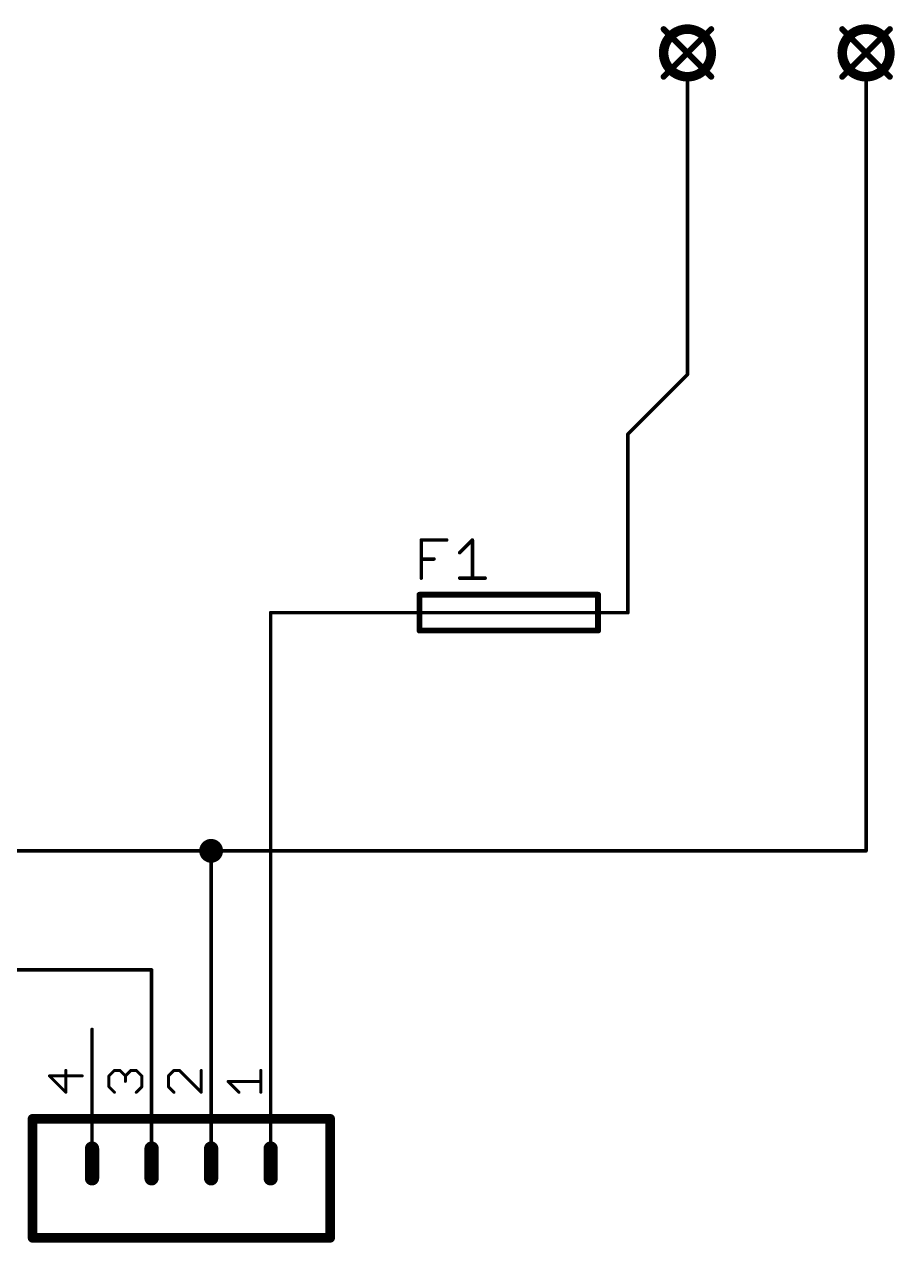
# Model space of a CAD drawing. Extents: x 38 to 196, y 11 to 104.
# Drawn here: x 108.9 to 146, y 13.8 to 65.7 of the extents above; entities that cross this region are included whole.
import ezdxf

# ---------------------------------------------------------------- set-up
doc = ezdxf.new("R2010")
doc.units = 0
for name, color, linetype in [('91', 94, 'CONTINUOUS'), ('94', 14, 'CONTINUOUS'), ('95', 250, 'CONTINUOUS')]:
    doc.layers.add(name, color=color, linetype=linetype)

msp = doc.modelspace()

# ---------------------------------------------------------------- linework, layer by layer
at = {"layer": '91', "const_width": 0.1524}
for points in [[(137.16, 50.8), (137.16, 60.96)], [(144.78, 60.96), (144.78, 30.48)], [(137.16, 50.8), (134.62, 48.26)], [(134.62, 48.26), (134.62, 40.64)], [(124.46, 40.64), (119.38, 40.64)], [(119.38, 40.64), (119.38, 22.86)], [(116.84, 30.48), (40.64, 30.48)], [(144.78, 30.48), (116.84, 30.48)], [(116.84, 22.86), (116.84, 30.48)], [(83.82, 25.4), (114.3, 25.4)], [(114.3, 25.4), (114.3, 22.86)]]:
    msp.add_lwpolyline(points, dxfattribs=at)
at = {"layer": '91'}
for points, const_width in [([(137.1981, 60.96, 1), (137.1219, 60.96)], 0.0762), ([(144.8181, 60.96, 1), (144.7419, 60.96)], 0.0762), ([(137.1219, 50.8, 1), (137.1981, 50.8)], 0.0762), ([(137.1869, 50.7731, 1), (137.1331, 50.8269)], 0.0762), ([(134.6581, 48.26, 1), (134.5819, 48.26)], 0.0762), ([(134.5931, 48.2869, 1), (134.6469, 48.2331)], 0.0762), ([(119.38, 40.6781, 1), (119.38, 40.6019)], 0.0762), ([(119.4181, 40.64, 1), (119.3419, 40.64)], 0.0762), ([(124.46, 40.6019, 1), (124.46, 40.6781)], 0.0762), ([(134.5819, 40.64, 1), (134.6581, 40.64)], 0.0762), ([(116.84, 30.226, 1), (116.84, 30.734, 1), (116.84, 30.226)], 0.508), ([(116.84, 30.5181, 1), (116.84, 30.4419)], 0.0762), ([(116.8781, 30.48, 1), (116.8019, 30.48)], 0.0762), ([(116.84, 30.4419, 1), (116.84, 30.5181)], 0.0762), ([(144.7419, 30.48, 1), (144.8181, 30.48)], 0.0762), ([(144.78, 30.4419, 1), (144.78, 30.5181)], 0.0762), ([(114.3381, 25.4, 1), (114.2619, 25.4)], 0.0762), ([(114.3, 25.3619, 1), (114.3, 25.4381)], 0.0762), ([(114.2619, 22.86, 1), (114.3381, 22.86)], 0.0762), ([(116.8019, 22.86, 1), (116.8781, 22.86)], 0.0762), ([(119.3419, 22.86, 1), (119.4181, 22.86)], 0.0762)]:
    msp.add_lwpolyline(points, format="xyb", dxfattribs=dict(at, const_width=const_width))
at = {"layer": '94'}
for points, const_width in [([(137.16, 63.5, 1), (137.16, 65.532, 1), (137.16, 63.5)], 0.4064), ([(136.1889, 65.5769, 1), (136.0991, 65.4871)], 0.127), ([(138.2209, 65.4871, 1), (138.1311, 65.5769)], 0.127), ([(144.78, 63.5, 1), (144.78, 65.532, 1), (144.78, 63.5)], 0.4064), ([(143.8089, 65.5769, 1), (143.7191, 65.4871)], 0.127), ([(145.8409, 65.4871, 1), (145.7511, 65.5769)], 0.127), ([(136.0991, 63.5449, 1), (136.1889, 63.4551)], 0.127), ([(137.1981, 63.5, 1), (137.1219, 63.5)], 0.0762), ([(138.1311, 63.4551, 1), (138.2209, 63.5449)], 0.127), ([(143.7191, 63.5449, 1), (143.8089, 63.4551)], 0.127), ([(144.8181, 63.5, 1), (144.7419, 63.5)], 0.0762), ([(145.7511, 63.4551, 1), (145.8409, 63.5449)], 0.127), ([(137.1219, 60.96, 1), (137.1981, 60.96)], 0.0762), ([(144.7419, 60.96, 1), (144.8181, 60.96)], 0.0762), ([(125.73, 41.4655, 1), (125.73, 41.3385)], 0.127), ([(125.7935, 41.402, 1), (125.6665, 41.402)], 0.127), ([(133.4135, 41.402, 1), (133.2865, 41.402)], 0.127), ([(133.35, 41.3385, 1), (133.35, 41.4655)], 0.127), ([(124.46, 40.6781, 1), (124.46, 40.6019)], 0.0762), ([(127, 40.6781, 1), (127, 40.6019)], 0.0762), ([(127, 40.6019, 1), (127, 40.6781)], 0.0762), ([(129.54, 40.6781, 1), (129.54, 40.6019)], 0.0762), ([(129.54, 40.6019, 1), (129.54, 40.6781)], 0.0762), ([(132.08, 40.6781, 1), (132.08, 40.6019)], 0.0762), ([(132.08, 40.6019, 1), (132.08, 40.6781)], 0.0762), ([(134.62, 40.6019, 1), (134.62, 40.6781)], 0.0762), ([(125.73, 39.9415, 1), (125.73, 39.8145)], 0.127), ([(125.6665, 39.878, 1), (125.7935, 39.878)], 0.127), ([(133.2865, 39.878, 1), (133.4135, 39.878)], 0.127), ([(133.35, 39.8145, 1), (133.35, 39.9415)], 0.127), ([(111.7981, 22.86, 1), (111.7219, 22.86)], 0.0762), ([(114.3381, 22.86, 1), (114.2619, 22.86)], 0.0762), ([(116.8781, 22.86, 1), (116.8019, 22.86)], 0.0762), ([(119.4181, 22.86, 1), (119.3419, 22.86)], 0.0762), ([(109.22, 19.1516, 1), (109.22, 18.9484)], 0.2032), ([(109.3216, 19.05, 1), (109.1184, 19.05)], 0.2032), ([(122.0216, 19.05, 1), (121.8184, 19.05)], 0.2032), ([(121.92, 18.9484, 1), (121.92, 19.1516)], 0.2032), ([(111.9124, 17.78, 1), (111.6076, 17.78)], 0.3048), ([(111.7219, 17.78, 1), (111.7981, 17.78)], 0.0762), ([(114.4524, 17.78, 1), (114.1476, 17.78)], 0.3048), ([(114.2619, 17.78, 1), (114.3381, 17.78)], 0.0762), ([(116.9924, 17.78, 1), (116.6876, 17.78)], 0.3048), ([(116.8019, 17.78, 1), (116.8781, 17.78)], 0.0762), ([(119.5324, 17.78, 1), (119.2276, 17.78)], 0.3048), ([(119.3419, 17.78, 1), (119.4181, 17.78)], 0.0762), ([(111.6076, 16.51, 1), (111.9124, 16.51)], 0.3048), ([(114.1476, 16.51, 1), (114.4524, 16.51)], 0.3048), ([(116.6876, 16.51, 1), (116.9924, 16.51)], 0.3048), ([(119.2276, 16.51, 1), (119.5324, 16.51)], 0.3048), ([(109.22, 14.0716, 1), (109.22, 13.8684)], 0.2032), ([(109.1184, 13.97, 1), (109.3216, 13.97)], 0.2032), ([(121.8184, 13.97, 1), (122.0216, 13.97)], 0.2032), ([(121.92, 13.8684, 1), (121.92, 14.0716)], 0.2032)]:
    msp.add_lwpolyline(points, format="xyb", dxfattribs=dict(at, const_width=const_width))
for points, const_width in [([(136.144, 65.532), (138.176, 63.5)], 0.254), ([(136.144, 63.5), (138.176, 65.532)], 0.254), ([(143.764, 65.532), (145.796, 63.5)], 0.254), ([(143.764, 63.5), (145.796, 65.532)], 0.254), ([(137.16, 60.96), (137.16, 63.5)], 0.1524), ([(144.78, 60.96), (144.78, 63.5)], 0.1524), ([(133.35, 41.402), (125.73, 41.402)], 0.254), ([(125.73, 41.402), (125.73, 39.878)], 0.254), ([(133.35, 39.878), (133.35, 41.402)], 0.254), ([(124.46, 40.64), (127, 40.64)], 0.1524), ([(127, 40.64), (129.54, 40.64)], 0.1524), ([(132.08, 40.64), (129.54, 40.64)], 0.1524), ([(134.62, 40.64), (132.08, 40.64)], 0.1524), ([(125.73, 39.878), (133.35, 39.878)], 0.254), ([(111.76, 22.86), (111.76, 17.78)], 0.1524), ([(114.3, 22.86), (114.3, 17.78)], 0.1524), ([(116.84, 22.86), (116.84, 17.78)], 0.1524), ([(119.38, 22.86), (119.38, 17.78)], 0.1524), ([(121.92, 19.05), (109.22, 19.05)], 0.4064), ([(109.22, 13.97), (109.22, 19.05)], 0.4064), ([(121.92, 19.05), (121.92, 13.97)], 0.4064), ([(111.76, 16.51), (111.76, 17.78)], 0.6096), ([(114.3, 16.51), (114.3, 17.78)], 0.6096), ([(116.84, 16.51), (116.84, 17.78)], 0.6096), ([(119.38, 16.51), (119.38, 17.78)], 0.6096), ([(109.22, 13.97), (121.92, 13.97)], 0.4064)]:
    msp.add_lwpolyline(points, dxfattribs=dict(at, const_width=const_width))
at = {"layer": '95'}
for points, const_width in [([(125.8062, 42.1132), (125.8062, 43.7402)], 0.1524), ([(125.8062, 43.7402), (126.8909, 43.7402)], 0.1524), ([(127.4434, 43.1979), (127.9857, 43.7402)], 0.1524), ([(127.9857, 43.7402), (127.9857, 42.1132)], 0.1524), ([(125.8062, 42.9267), (126.3485, 42.9267)], 0.1524), ([(127.4434, 42.1132), (128.528, 42.1132)], 0.1524), ([(111.3409, 20.8794), (109.9427, 20.8794)], 0.127), ([(109.9427, 20.8794), (110.6418, 20.1803)], 0.127), ([(110.6418, 20.1803), (110.6418, 21.1124)], 0.127), ([(112.4827, 20.8794), (112.7157, 21.1124)], 0.127), ([(112.4827, 20.4133), (112.4827, 20.8794)], 0.127), ([(112.7157, 21.1124), (112.9488, 21.1124)], 0.127), ([(112.9488, 21.1124), (113.1818, 20.8794)], 0.127), ([(113.1818, 20.8794), (113.4148, 21.1124)], 0.127), ([(113.1818, 20.8794), (113.1818, 20.6464)], 0.127), ([(113.4148, 21.1124), (113.6479, 21.1124)], 0.127), ([(113.6479, 21.1124), (113.8809, 20.8794)], 0.127), ([(113.8809, 20.8794), (113.8809, 20.4133)], 0.127), ([(115.2557, 21.1124), (115.0227, 20.8794)], 0.127), ([(115.0227, 20.8794), (115.0227, 20.4133)], 0.127), ([(115.4888, 21.1124), (115.2557, 21.1124)], 0.127), ([(116.4209, 20.1803), (115.4888, 21.1124)], 0.127), ([(116.4209, 21.1124), (116.4209, 20.1803)], 0.127), ([(118.9609, 20.1803), (118.9609, 21.1124)], 0.127), ([(112.7157, 20.1803), (112.4827, 20.4133)], 0.127), ([(113.8809, 20.4133), (113.6479, 20.1803)], 0.127), ([(115.0227, 20.4133), (115.2557, 20.1803)], 0.127), ([(118.0288, 20.1803), (117.5627, 20.6464)], 0.127), ([(117.5627, 20.6464), (118.9609, 20.6464)], 0.127)]:
    msp.add_lwpolyline(points, dxfattribs=dict(at, const_width=const_width))
for points, const_width in [([(125.8443, 43.7402, 1), (125.7681, 43.7402)], 0.0762), ([(125.8062, 43.7783, 1), (125.8062, 43.7021)], 0.0762), ([(126.8909, 43.7021, 1), (126.8909, 43.7783)], 0.0762), ([(128.0238, 43.7402, 1), (127.9476, 43.7402)], 0.0762), ([(128.0126, 43.7132, 1), (127.9587, 43.7671)], 0.0762), ([(127.4164, 43.2248, 1), (127.4703, 43.1709)], 0.0762), ([(125.8062, 42.9648, 1), (125.8062, 42.8886)], 0.0762), ([(126.3485, 42.8886, 1), (126.3485, 42.9648)], 0.0762), ([(125.7681, 42.1132, 1), (125.8443, 42.1132)], 0.0762), ([(127.4434, 42.1513, 1), (127.4434, 42.0751)], 0.0762), ([(127.9476, 42.1132, 1), (128.0238, 42.1132)], 0.0762), ([(128.528, 42.0751, 1), (128.528, 42.1513)], 0.0762), ([(109.9427, 20.9111, 1), (109.9427, 20.8476)], 0.0635), ([(109.9652, 20.9018, 1), (109.9203, 20.8569)], 0.0635), ([(110.6736, 21.1124, 1), (110.6101, 21.1124)], 0.0635), ([(111.3409, 20.8476, 1), (111.3409, 20.9111)], 0.0635), ([(112.5145, 20.8794, 1), (112.451, 20.8794)], 0.0635), ([(112.4603, 20.9018, 1), (112.5052, 20.8569)], 0.0635), ([(112.7157, 21.1442, 1), (112.7157, 21.0807)], 0.0635), ([(112.7382, 21.09, 1), (112.6933, 21.1349)], 0.0635), ([(112.9712, 21.1349, 1), (112.9263, 21.09)], 0.0635), ([(112.9488, 21.0807, 1), (112.9488, 21.1442)], 0.0635), ([(113.2136, 20.8794, 1), (113.1501, 20.8794)], 0.0635), ([(113.1594, 20.9018, 1), (113.2043, 20.8569)], 0.0635), ([(113.1594, 20.8569, 1), (113.2043, 20.9018)], 0.0635), ([(113.4148, 21.1442, 1), (113.4148, 21.0807)], 0.0635), ([(113.4373, 21.09, 1), (113.3924, 21.1349)], 0.0635), ([(113.6703, 21.1349, 1), (113.6254, 21.09)], 0.0635), ([(113.6479, 21.0807, 1), (113.6479, 21.1442)], 0.0635), ([(113.9127, 20.8794, 1), (113.8492, 20.8794)], 0.0635), ([(113.8584, 20.8569, 1), (113.9034, 20.9018)], 0.0635), ([(115.0545, 20.8794, 1), (114.991, 20.8794)], 0.0635), ([(115.0003, 20.9018, 1), (115.0452, 20.8569)], 0.0635), ([(115.2557, 21.1442, 1), (115.2557, 21.0807)], 0.0635), ([(115.2782, 21.09, 1), (115.2333, 21.1349)], 0.0635), ([(115.5112, 21.1349, 1), (115.4663, 21.09)], 0.0635), ([(115.4888, 21.0807, 1), (115.4888, 21.1442)], 0.0635), ([(116.4527, 21.1124, 1), (116.3892, 21.1124)], 0.0635), ([(118.9927, 21.1124, 1), (118.9292, 21.1124)], 0.0635), ([(112.451, 20.4133, 1), (112.5145, 20.4133)], 0.0635), ([(112.5052, 20.4358, 1), (112.4603, 20.3909)], 0.0635), ([(113.1501, 20.6464, 1), (113.2136, 20.6464)], 0.0635), ([(113.8492, 20.4133, 1), (113.9127, 20.4133)], 0.0635), ([(113.9034, 20.3909, 1), (113.8584, 20.4358)], 0.0635), ([(114.991, 20.4133, 1), (115.0545, 20.4133)], 0.0635), ([(115.0452, 20.4358, 1), (115.0003, 20.3909)], 0.0635), ([(117.5627, 20.6781, 1), (117.5627, 20.6146)], 0.0635), ([(117.5852, 20.6688, 1), (117.5403, 20.6239)], 0.0635), ([(118.9609, 20.6146, 1), (118.9609, 20.6781)], 0.0635), ([(110.6101, 20.1803, 1), (110.6736, 20.1803)], 0.0635), ([(110.6194, 20.1578, 1), (110.6643, 20.2028)], 0.0635), ([(112.6933, 20.1578, 1), (112.7382, 20.2028)], 0.0635), ([(113.6254, 20.2028, 1), (113.6703, 20.1578)], 0.0635), ([(115.2333, 20.1578, 1), (115.2782, 20.2028)], 0.0635), ([(116.3892, 20.1803, 1), (116.4527, 20.1803)], 0.0635), ([(116.3984, 20.1578, 1), (116.4434, 20.2028)], 0.0635), ([(118.0063, 20.1578, 1), (118.0512, 20.2028)], 0.0635), ([(118.9292, 20.1803, 1), (118.9927, 20.1803)], 0.0635)]:
    msp.add_lwpolyline(points, format="xyb", dxfattribs=dict(at, const_width=const_width))

doc.saveas('drawing.dxf')
